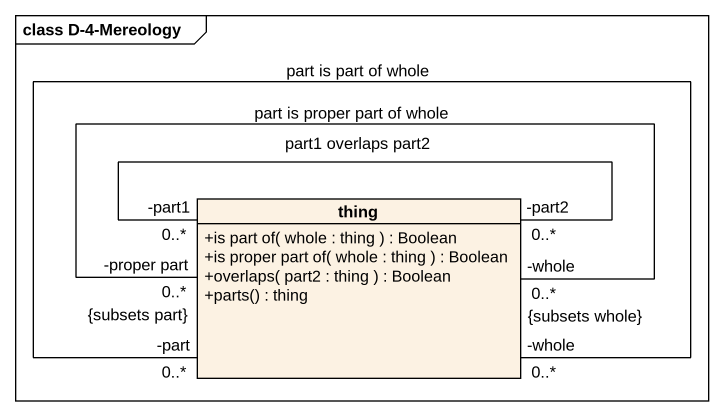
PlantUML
@startuml
mainframe class D-4-Mereology
hide circle
hide empty members
skinparam classAttributeIconSize 0
class thing {
  +is part of( whole : thing ) : Boolean
  +is proper part of( whole : thing ) : Boolean
  +overlaps( part2 : thing ) : Boolean
  +parts() : thing
}
thing "0..*\n-whole" -- "-part\n0..*" thing : part is part of whole
thing "-part2\n0..*" -- "-part1\n0..*" thing : part1 overlaps part2
thing "0..*\n{subsets whole}\n-whole" -- "-proper part\n0..*\n{subsets part}" thing : part is proper part of whole
@enduml
